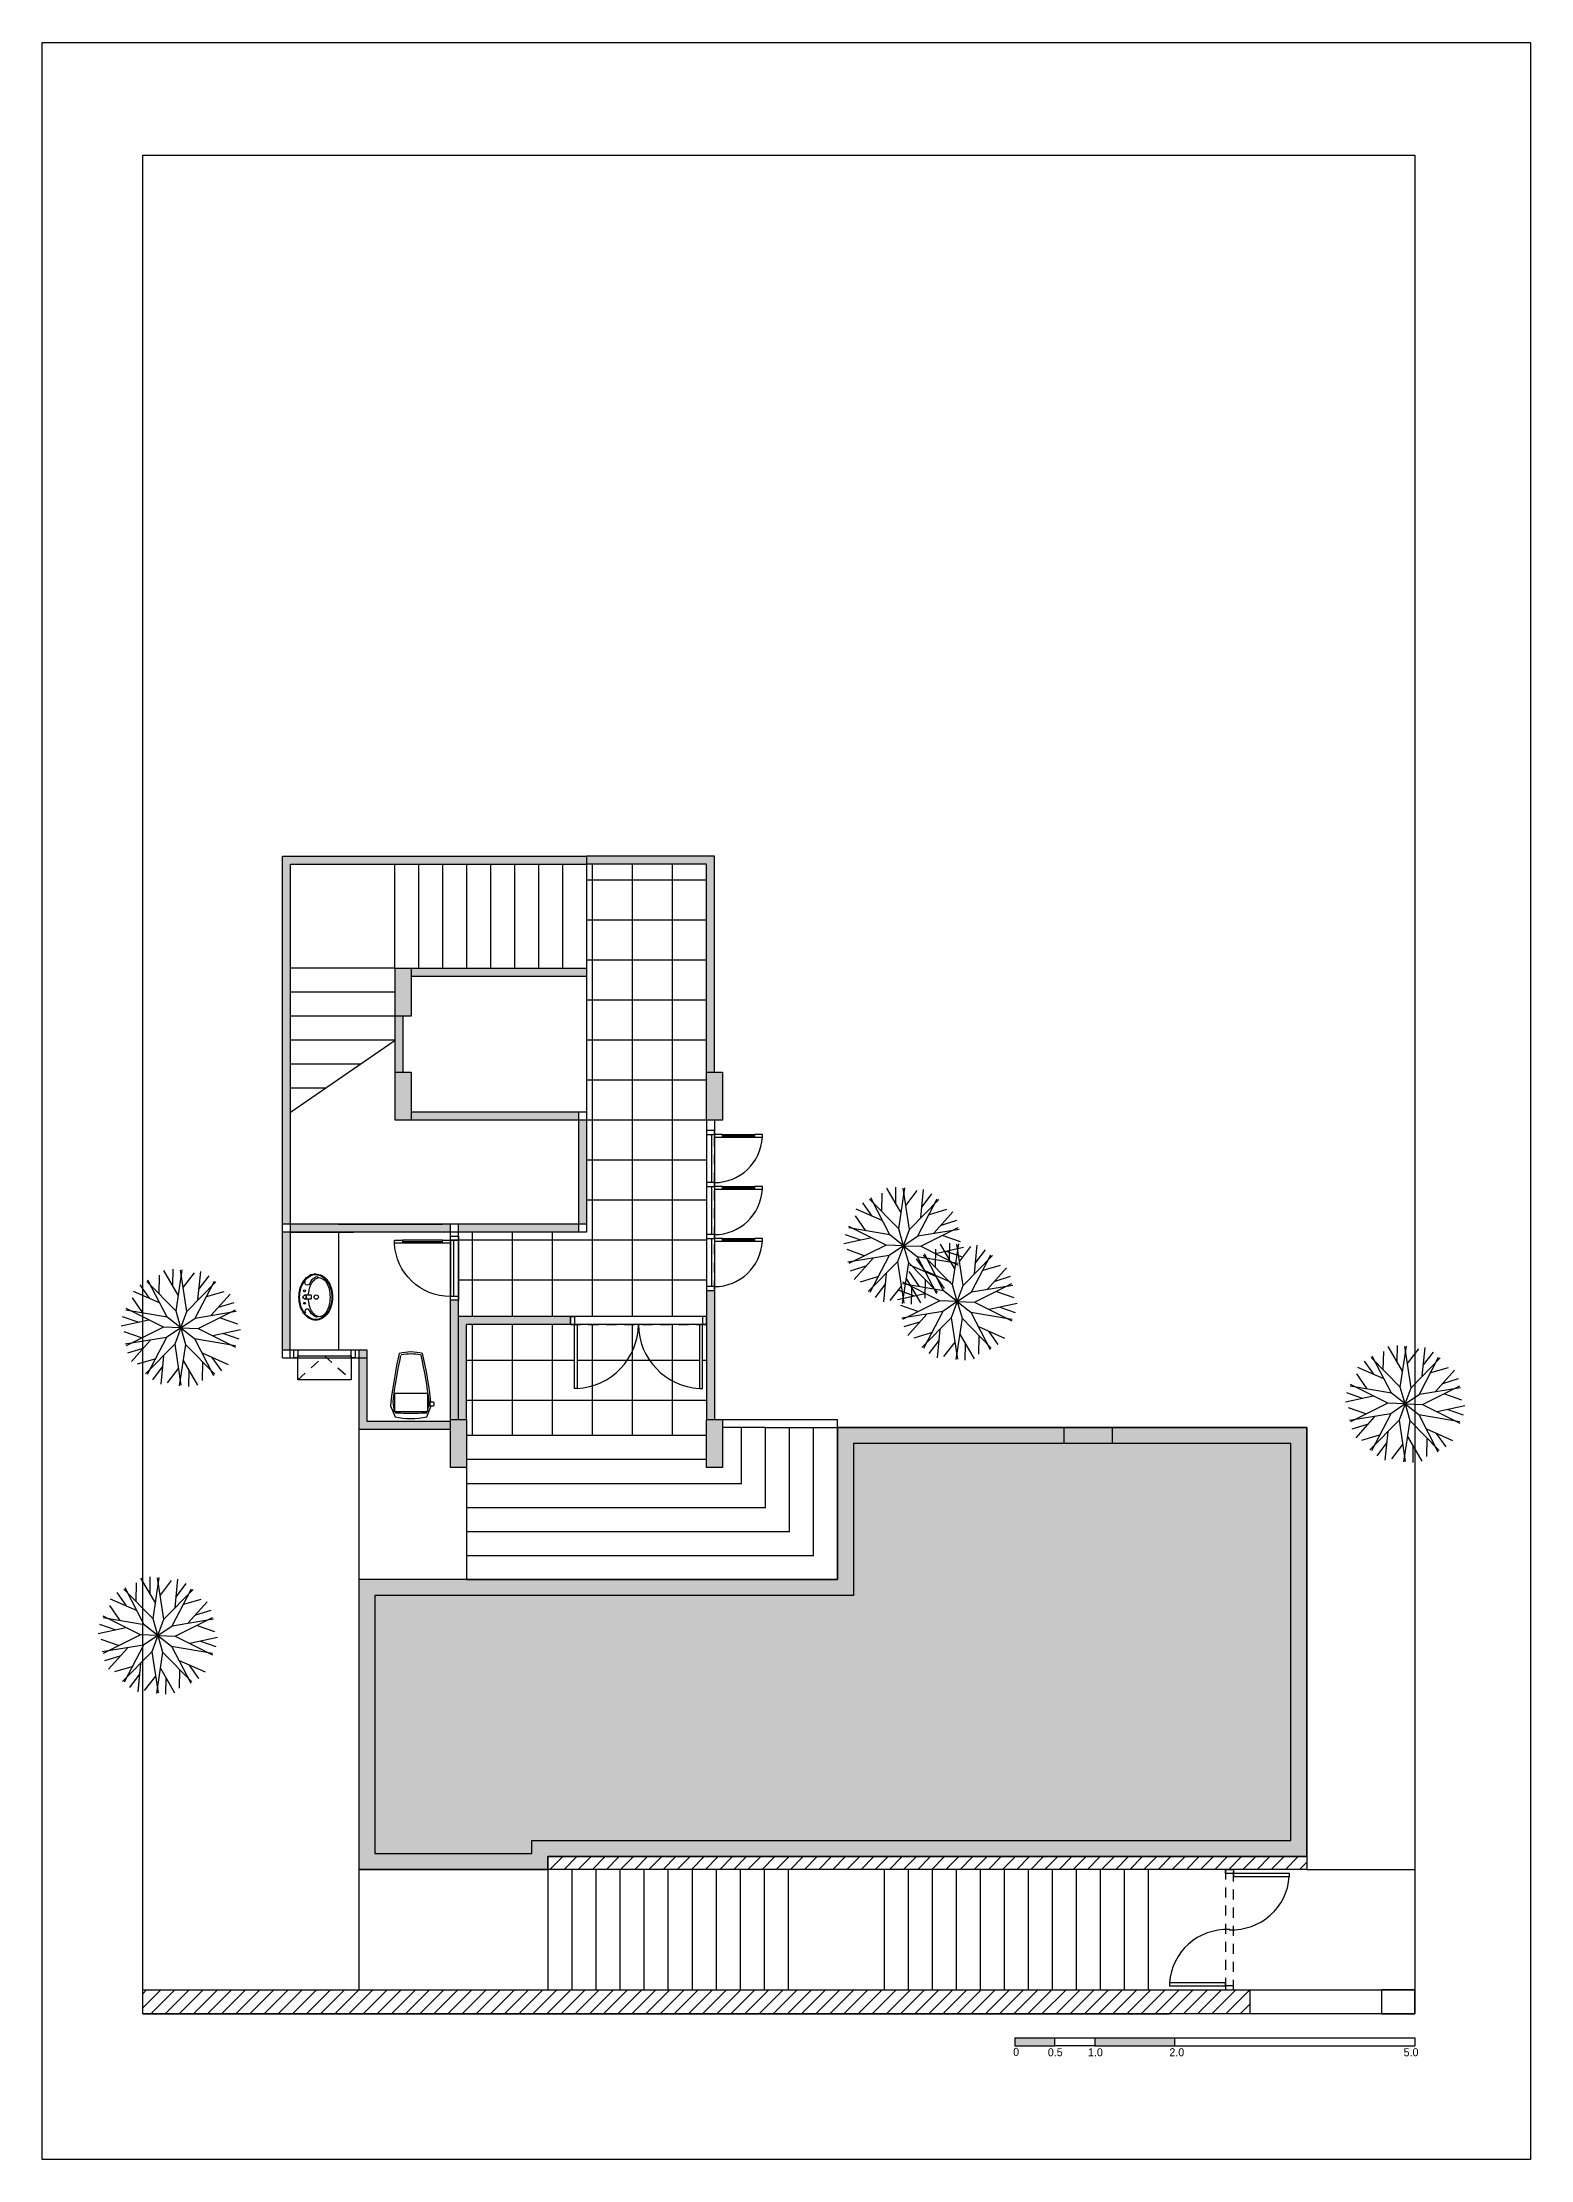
# Model space of a CAD drawing. Header units: inches. Extents: x 232 to 336, y -86 to 33.
# Drawn here: x 317.62 to 336.22, y -58.49 to -32.03 of the extents above; entities that cross this region are included whole.
import ezdxf

# ---------------------------------------------------------------- set-up
doc = ezdxf.new("R2010")
doc.units = ezdxf.units.IN
doc.header["$MEASUREMENT"] = 0
doc.linetypes.add('HIDDEN2', pattern=[0.1875, 0.125, -0.0625])
for name, color, linetype in [('CEILING', 6, 'HIDDEN2'), ('FUR', 9, 'Continuous'), ('HATCH', 251, 'Continuous'), ('line', 1, 'Continuous'), ('line2', 1, 'Continuous'), ('OPEN', 2, 'Continuous'), ('OPEN-3', 1, 'Continuous'), ('OPEN-4', 56, 'Continuous'), ('OPEN-5', 152, 'Continuous'), ('OPEN-DOT', 9, 'HIDDEN2'), ('OPEN-GLASS', 71, 'Continuous'), ('OPEN-GLASS2', 23, 'Continuous'), ('OPEN-GLASS3', 129, 'Continuous'), ('WARE-IN', 1, 'Continuous'), ('WARE-OUT', 15, 'Continuous'), ('WC-DET', 8, 'Continuous')]:
    doc.layers.add(name, color=color, linetype=linetype)
doc.styles.add('THAI-E', font='thcadku.shx', dxfattribs={"height": 0.2, "bigfont": 'bigfont.shx'})

# ---------------------------------------------------------------- blocks, each defined once
blk = doc.blocks.new('W-WC1')
at = {"layer": 'WARE-IN'}
for points in [[(0.198, 0.312), (-0.198, 0.312, 0.414214), (-0.206, 0.304), (-0.206, 0.096, 0.414214), (-0.198, 0.088), (0.198, 0.088)], [(0.198, 0.312, -0.414214), (0.206, 0.304), (0.206, 0.096, -0.414214), (0.198, 0.088)], [(0.22, 0.158), (0.254, 0.159, 0.405938)]]:
    blk.add_lwpolyline(points, format="xyb", dxfattribs=at)
for points in [[(0.25, 0.204), (0.227, 0.204)], [(0.239, 0.158), (0.239, 0.204)]]:
    blk.add_lwpolyline(points, dxfattribs=at)
for centre, radius, start, end in [((0.156, -1.511), 2.324, 93.8089, 96.8628), ((-0.156, -1.511), 2.324, 83.1372, 86.1911), ((0.121, 0.788), 0.008, 12.8413, 83.1372), ((5.003, -0.38), 5.263, 167.1587, 173.5818), ((-5.003, -0.38), 5.263, 6.4182, 12.8413), ((1.597, 0.426), 1.837, 186.7999, 190.8072), ((1.481, 41.869), 41.83, 267.6999, 267.9739), ((-1.481, 41.869), 41.83, 272.0261, 272.3001), ((-1.597, 0.426), 1.837, 349.1928, 353.2001)]:
    blk.add_arc(centre, radius, start, end, dxfattribs=at)
at = {"layer": 'WARE-OUT'}
blk.add_lwpolyline([(0.283, 0.159), (0.291, 0.167), (0.291, 0.196), (0.283, 0.204), (0.25, 0.204, 0.029221), (0.146, 0.812, 0.049393), (0, 0.832, 0.049393), (-0.146, 0.812, 0.029221), (-0.25, 0.204), (-0.254, 0.159), (-0.199, 0.02, 0.100832), (0.199, 0.02), (0.254, 0.159)], format="xyb", close=True, dxfattribs=at)
blk = doc.blocks.new('A$C8e920245')
at = {"layer": 'CEILING'}
blk.add_lwpolyline([(0, 0), (0.8, 0), (0.8, 0.1), (0, 0.1)], close=True, dxfattribs=at)
at = {"layer": 'OPEN'}
for points in [[(0, 0), (0.05, 0), (0.05, 0.1), (0, 0.1)], [(0.75, 0), (0.8, 0), (0.8, 0.1), (0.75, 0.1)]]:
    blk.add_lwpolyline(points, close=True, dxfattribs=at)
at = {"layer": 'OPEN-3'}
blk.add_arc((0.057, 0.107), 0.694, 359.4264, 87.7237, dxfattribs=at)
at = {"layer": 'OPEN-5'}
for p, q in [((0.05, 0.1), (0.75, 0.1)), ((0.05, 0.065), (0.75, 0.065)), ((0.05, 0), (0.75, 0))]:
    blk.add_line(p, q, dxfattribs=at)
at = {"layer": 'OPEN-GLASS'}
for points in [[(0.05, 0.7), (0.085, 0.7), (0.085, 0.8), (0.05, 0.8)], [(0.05, 0.1), (0.085, 0.1), (0.085, 0.2), (0.05, 0.2)]]:
    blk.add_lwpolyline(points, close=True, dxfattribs=at)
at = {"layer": 'OPEN-GLASS2'}
blk.add_line((0.068, 0.2), (0.068, 0.7), dxfattribs=at)
at = {"layer": 'OPEN-GLASS3'}
for p, q in [((0.05, 0.2), (0.05, 0.7)), ((0.085, 0.2), (0.085, 0.7))]:
    blk.add_line(p, q, dxfattribs=at)
blk = doc.blocks.new('W-BAS1')
at = {"layer": 'WARE-IN'}
blk.add_lwpolyline([(0, 0.01, -0.073221), (-0.112, 0.026, -0.084204), (-0.199, 0.07, -0.106479), (-0.266, 0.144, -0.152752), (-0.28, 0.211, -0.130923), (-0.261, 0.283, -0.106479), (-0.199, 0.352, -0.084204), (-0.112, 0.396, -0.073221), (0, 0.412, -0.073221), (0.112, 0.396, -0.084204), (0.199, 0.352, -0.106479), (0.261, 0.283, -0.130253), (0.28, 0.211, -0.130253), (0.261, 0.139, -0.106479), (0.199, 0.07, -0.084204), (0.112, 0.026, -0.073221)], format="xyb", close=True, dxfattribs=at)
for points in [[(-0.022, 0.121, -0.04309), (-0.098, 0.131, -0.069921), (-0.172, 0.16, -0.106037), (-0.229, 0.208), (-0.244, 0.255), (-0.229, 0.302, -0.106037), (-0.172, 0.35, -0.069921), (-0.098, 0.379, -0.056158), (0.001, 0.39, -0.056158)], [(0.001, 0.39, -0.056158), (0.099, 0.379, -0.069921), (0.174, 0.35, -0.106037), (0.234, 0.299), (0.246, 0.255), (0.23, 0.208, -0.106037), (0.174, 0.16, -0.069921), (0.099, 0.131, -0.044222), (0.022, 0.121, -0.056158)], [(-0.241, 0.245, 0.461537), (-0.241, 0.2, 0.183567), (-0.167, 0.134, -1.108785), (-0.197, 0.082, -0.453461)], [(0.022, 0.072), (0.022, 0.153, 0.414214), (0.015, 0.16), (-0.015, 0.16, 0.414214), (-0.022, 0.153), (-0.022, 0.072)], [(0.242, 0.243, -0.440274), (0.241, 0.2, -0.183567), (0.167, 0.134, 1.108785), (0.197, 0.082, 0.453461)]]:
    blk.add_lwpolyline(points, format="xyb", dxfattribs=at)
for centre, radius in [((-0.078, 0.072), 0.012), ((0, 0.217), 0.027), ((0, 0.072), 0.0221), ((0.078, 0.072), 0.012)]:
    blk.add_circle(centre, radius, dxfattribs=at)
at = {"layer": 'WARE-OUT'}
blk.add_lwpolyline([(0, 0.001, -0.073221), (-0.114, 0.018, -0.084204), (-0.204, 0.063, -0.106479), (-0.273, 0.139, -0.1519), (-0.289, 0.211, -0.130253), (-0.269, 0.288, -0.106479), (-0.204, 0.36, -0.084204), (-0.114, 0.404, -0.073221), (0, 0.421, -0.073221), (0.114, 0.404, -0.084204), (0.204, 0.36, -0.106479), (0.269, 0.288, -0.130253), (0.289, 0.211, -0.130253), (0.269, 0.134, -0.106479), (0.204, 0.063, -0.084204), (0.114, 0.018, -0.073221)], format="xyb", close=True, dxfattribs=at)
blk = doc.blocks.new('A$Caef44ac7')
at = {"layer": 'OPEN'}
for points in [[(0, 0), (0.05, 0), (0.05, 0.1), (0, 0.1)], [(0.72, 0), (0.77, 0), (0.77, 0.1), (0.72, 0.1)]]:
    blk.add_lwpolyline(points, close=True, dxfattribs=at)
at = {"layer": 'OPEN-3'}
blk.add_lwpolyline([(0.05, 0.075), (0.72, 0.075), (0.72, 0.375), (0.05, 0.375)], close=True, dxfattribs=at)
at = {"layer": 'OPEN-5'}
blk.add_line((0.05, 0), (0.72, 0), dxfattribs=at)
at = {"layer": 'OPEN-DOT'}
blk.add_line((0.05, 0.1), (0.72, 0.1), dxfattribs=at)
blk.add_lwpolyline([(0.05, 0.375), (0.385, 0.075), (0.72, 0.375)], dxfattribs=at)
blk = doc.blocks.new('A$Cca9231e2')
at = {"layer": 'CEILING'}
blk.add_lwpolyline([(0, 0), (2, 0), (2, 0.1), (0, 0.1)], close=True, dxfattribs=at)
at = {"layer": 'OPEN'}
for points in [[(0, 0), (0.05, 0), (0.05, 0.1), (0, 0.1)], [(0.65, 0), (0.7, 0), (0.7, 0.1), (0.65, 0.1)], [(1.3, 0), (1.35, 0), (1.35, 0.1), (1.3, 0.1)], [(1.95, 0), (2, 0), (2, 0.1), (1.95, 0.1)]]:
    blk.add_lwpolyline(points, close=True, dxfattribs=at)
at = {"layer": 'OPEN-3'}
for centre in [(0.05, 0.1), (0.7, 0.1), (1.35, 0.1)]:
    blk.add_arc(centre, 0.601, 0, 86.66153, dxfattribs=at)
at = {"layer": 'OPEN-5'}
for p, q in [((0.05, 0.1), (0.65, 0.1)), ((0.05, 0.065), (0.65, 0.065)), ((0.05, 0), (0.65, 0)), ((0.7, 0.1), (1.3, 0.1)), ((0.7, 0.065), (1.3, 0.065)), ((0.7, 0), (1.3, 0)), ((1.35, 0.1), (1.95, 0.1)), ((1.35, 0.065), (1.95, 0.065)), ((1.35, 0), (1.95, 0))]:
    blk.add_line(p, q, dxfattribs=at)
at = {"layer": 'OPEN-GLASS'}
for points in [[(0.05, 0.6), (0.085, 0.6), (0.085, 0.7), (0.05, 0.7)], [(0.7, 0.6), (0.735, 0.6), (0.735, 0.7), (0.7, 0.7)], [(1.35, 0.6), (1.385, 0.6), (1.385, 0.7), (1.35, 0.7)], [(0.05, 0.1), (0.085, 0.1), (0.085, 0.2), (0.05, 0.2)], [(0.7, 0.1), (0.735, 0.1), (0.735, 0.2), (0.7, 0.2)], [(1.35, 0.1), (1.385, 0.1), (1.385, 0.2), (1.35, 0.2)]]:
    blk.add_lwpolyline(points, close=True, dxfattribs=at)
at = {"layer": 'OPEN-GLASS2'}
for p, q in [((0.0675, 0.2), (0.0675, 0.6)), ((0.7175, 0.2), (0.7175, 0.6)), ((1.3675, 0.2), (1.3675, 0.6))]:
    blk.add_line(p, q, dxfattribs=at)
at = {"layer": 'OPEN-GLASS3'}
for p, q in [((0.05, 0.2), (0.05, 0.6)), ((0.085, 0.2), (0.085, 0.6)), ((0.7, 0.2), (0.7, 0.6)), ((0.735, 0.2), (0.735, 0.6)), ((1.35, 0.2), (1.35, 0.6)), ((1.385, 0.2), (1.385, 0.6))]:
    blk.add_line(p, q, dxfattribs=at)
blk = doc.blocks.new('A$Ccae7011b')
at = {"layer": 'CEILING'}
blk.add_lwpolyline([(0, 0), (1.7, 0), (1.7, 0.1), (0, 0.1)], close=True, dxfattribs=at)
at = {"layer": 'OPEN'}
for points in [[(0.05, 0.1), (0.085, 0.1), (0.085, 0.9), (0.05, 0.9)], [(1.65, 0.1), (1.615, 0.1), (1.615, 0.9), (1.65, 0.9)], [(0, 0), (0.05, 0), (0.05, 0.1), (0, 0.1)], [(1.7, 0), (1.65, 0), (1.65, 0.1), (1.7, 0.1)]]:
    blk.add_lwpolyline(points, close=True, dxfattribs=at)
at = {"layer": 'OPEN-4'}
for centre, start, end in [((0.042, 0.092), 0.5406, 86.9409), ((1.658, 0.092), 93.0591, 179.4594)]:
    blk.add_arc(centre, 0.808, start, end, dxfattribs=at)
blk = doc.blocks.new('A$Ca3b28c17')
at = {"layer": 'CEILING'}
blk.add_lwpolyline([(0, 0.7), (1.5, 0.7), (1.5, 0.8), (0, 0.8)], close=True, dxfattribs=at)
at = {"layer": 'OPEN'}
for points in [[(0.05, 0.8), (0.085, 0.8), (0.085, 1.5), (0.05, 1.5)], [(0, 0.7), (0.05, 0.7), (0.05, 0.8), (0, 0.8)], [(1.5, 0.7), (1.45, 0.7), (1.45, 0.8), (1.5, 0.8)], [(1.45, 0.7), (1.415, 0.7), (1.415, 0), (1.45, 0)]]:
    blk.add_lwpolyline(points, close=True, dxfattribs=at)
at = {"layer": 'OPEN-4'}
for centre, start, end in [((0.034, 0.784), 357.2486, 85.9225), ((1.466, 0.716), 177.2486, 265.9225)]:
    blk.add_arc(centre, 0.717, start, end, dxfattribs=at)
blk = doc.blocks.new('A$Cb22fbed4')
at = {"layer": 'HATCH', "color": 106, "elevation": 16.481}
for points in [[(0.254, 0.65), (0.247, 0.781)], [(0.393, 0.65), (0.276, 0.818)], [(0.349, 0.716), (0.342, 0.832)], [(0.429, 0.416), (0.386, 0.533), (0.407, 0.832)], [(0.463, 0.536), (0.395, 0.829)], [(0.425, 0.708), (0.496, 0.819)], [(0.429, 0.416), (0.463, 0.536), (0.656, 0.766)], [(0.527, 0.494), (0.644, 0.77)], [(0.537, 0.627), (0.541, 0.831)], [(0.54, 0.706), (0.603, 0.804)], [(0.262, 0.584), (0.069, 0.651)], [(0.188, 0.611), (0.114, 0.701)], [(0.386, 0.533), (0.159, 0.73)], [(0.429, 0.416), (0.325, 0.485), (0.167, 0.74)], [(0.597, 0.655), (0.72, 0.702)], [(0.64, 0.523), (0.764, 0.686)], [(0.689, 0.585), (0.798, 0.628)], [(0.12, 0.432), (0.006, 0.462)], [(0.325, 0.485), (0.026, 0.512)], [(0.429, 0.416), (0.305, 0.411), (0.027, 0.524)], [(0.15, 0.502), (0.067, 0.604)], [(0.429, 0.416), (0.527, 0.494), (0.818, 0.566)], [(0.554, 0.422), (0.811, 0.576)], [(0.706, 0.511), (0.833, 0.477)], [(0.196, 0.454), (0, 0.395)], [(0.153, 0.322), (0.026, 0.356)], [(0.429, 0.416), (0.332, 0.338), (0.04, 0.267)], [(0.305, 0.411), (0.047, 0.257)], [(0.218, 0.309), (0.095, 0.146)], [(0.429, 0.416), (0.396, 0.296), (0.202, 0.067)], [(0.332, 0.338), (0.214, 0.062)], [(0.429, 0.416), (0.554, 0.422), (0.832, 0.308)], [(0.429, 0.416), (0.533, 0.347), (0.692, 0.092)], [(0.429, 0.416), (0.473, 0.299), (0.451, 0)], [(0.533, 0.347), (0.832, 0.321)], [(0.663, 0.379), (0.859, 0.438)], [(0.739, 0.4), (0.852, 0.371)], [(0.169, 0.247), (0.061, 0.204)], [(0.261, 0.177), (0.138, 0.13)], [(0.321, 0.206), (0.317, 0.001)], [(0.396, 0.296), (0.463, 0.004)], [(0.466, 0.183), (0.582, 0.015)], [(0.473, 0.299), (0.699, 0.102)], [(0.596, 0.249), (0.789, 0.181)], [(0.604, 0.183), (0.612, 0.051)], [(0.67, 0.221), (0.745, 0.131)], [(0.318, 0.127), (0.255, 0.028)], [(0.434, 0.124), (0.362, 0.014)], [(0.51, 0.117), (0.517, 0)]]:
    blk.add_lwpolyline(points, dxfattribs=at)

msp = doc.modelspace()

# ---------------------------------------------------------------- hatches: boundary and pattern name
at = {"layer": 'WC-DET'}
h = msp.add_hatch(color=251, dxfattribs=at)
h.dxf.hatch_style = 1
h.paths.add_polyline_path([(324.422, -42.203), (320.622, -42.203), (320.622, -46.803), (320.722, -46.803), (320.722, -42.303), (324.422, -42.303)])
h.paths.add_polyline_path([(326.022, -42.203), (324.422, -42.203), (324.422, -42.303), (325.922, -42.303), (325.922, -44.903), (326.022, -44.903)])
h.paths.add_polyline_path([(326.122, -44.903), (325.922, -44.903), (325.922, -45.503), (326.122, -45.503)])
h.paths.add_polyline_path([(324.422, -43.603), (322.23, -43.603), (322.23, -43.703), (324.422, -43.703)], flags=17)
h.paths.add_polyline_path([(322.23, -43.603), (322.03, -43.603), (322.03, -44.203), (322.23, -44.203)], flags=17)
h.paths.add_polyline_path([(322.13, -44.203), (322.03, -44.203), (322.03, -44.903), (322.13, -44.903)], flags=17)
h.paths.add_polyline_path([(322.23, -44.903), (322.03, -44.903), (322.03, -45.503), (322.23, -45.503)], flags=17)
h.paths.add_polyline_path([(324.322, -45.403), (322.23, -45.403), (322.23, -45.503), (324.322, -45.503)], flags=17)
h.paths.add_polyline_path([(324.422, -45.503), (324.322, -45.503), (324.322, -46.803), (324.422, -46.803)])
h.paths.add_polyline_path([(324.322, -46.803), (322.824, -46.803), (322.824, -46.903), (324.322, -46.903)])
h.paths.add_polyline_path([(322.724, -46.803), (320.722, -46.803), (320.722, -46.903), (321.513, -46.903), (322.622, -46.903), (322.724, -46.903)])
h = msp.add_hatch(dxfattribs=at)
h.set_pattern_fill('NET', color=251, scale=4)
h.paths.add_polyline_path([(325.922, -44.903), (325.922, -42.303), (324.422, -42.303), (324.422, -43.603), (324.422, -45.503), (324.422, -46.803), (324.422, -46.903), (322.824, -46.903), (322.824, -47.957), (325.922, -47.957), (325.922, -45.503)])
h = msp.add_hatch(color=251, dxfattribs=at)
h.dxf.hatch_style = 1
h.paths.add_polyline_path([(320.722, -46.903), (320.622, -46.903), (320.622, -48.371), (320.721, -48.371)])
h.paths.add_polyline_path([(321.676, -48.471), (321.576, -48.471), (321.576, -49.363), (322.724, -49.363), (322.724, -49.263), (321.676, -49.263)])
h.paths.add_polyline_path([(321.676, -48.371), (321.576, -48.371), (321.576, -48.471), (321.676, -48.471)])
h.paths.add_polyline_path([(322.824, -47.753), (322.724, -47.753), (322.724, -49.244), (322.824, -49.244)])
h.paths.add_polyline_path([(322.924, -48.057), (324.222, -48.057), (324.222, -47.957), (322.824, -47.957), (322.824, -49.244), (322.924, -49.244)])
h.paths.add_polyline_path([(322.924, -49.244), (322.724, -49.244), (322.724, -49.844), (322.924, -49.844)])
h.paths.add_polyline_path([(326.022, -47.631), (325.922, -47.631), (325.922, -49.244), (326.022, -49.244)])
h.paths.add_polyline_path([(326.122, -49.244), (325.922, -49.244), (325.922, -49.844), (326.122, -49.844)])
h = msp.add_hatch(dxfattribs=at)
h.set_pattern_fill('NET', color=251, scale=4)
h.paths.add_polyline_path([(325.922, -48.057), (325.872, -48.057), (325.872, -48.857), (325.837, -48.857), (325.837, -48.856, -0.39593), (325.072, -48.057, -0.39593), (324.307, -48.856), (324.307, -48.857), (324.272, -48.857), (324.272, -48.057), (322.924, -48.057), (322.924, -49.244), (322.924, -49.444), (324.222, -49.444), (325.922, -49.444), (325.922, -49.244)])
h = msp.add_hatch(dxfattribs=at)
h.set_pattern_fill('NET', color=251, scale=4)
h.paths.add_polyline_path([(325.072, -48.057), (324.307, -48.057), (324.307, -48.856, 0.39593)])
h.paths.add_polyline_path([(325.837, -48.057), (325.072, -48.057, 0.39593), (325.837, -48.856)])
h = msp.add_hatch(dxfattribs=at)
h.set_pattern_fill('AR-SAND', color=251, scale=0.05, angle=45)
h.set_pattern_definition([(82.5, (0, 0), (-0.07035066, 0.065896356), [0, -0.076, 0, -0.085, 0, -0.08125]), (52.5, (0, 0), (-0.037206876, 0.162348986), [0, -0.041, 0, -0.0685, 0, -0.02625]), (12.5, (-0.04349, -0.04349), (0.109901464, 0.11030162), [0, -0.025, 0, -0.09, 0, -0.1175]), (2.5, (-0.04349, -0.04349), (0.07525211, 0.13731314), [0, -0.0125, 0, -0.059, 0, -0.0675])])
h.paths.add_polyline_path([(330.395, -49.344), (327.562, -49.344), (327.562, -51.244), (321.576, -51.244), (321.576, -54.866), (323.942, -54.866), (323.942, -54.706), (333.426, -54.706), (333.426, -49.344), (330.995, -49.344), (330.995, -49.544), (333.226, -49.544), (333.226, -54.506), (323.742, -54.506), (323.742, -54.666), (321.776, -54.666), (321.776, -51.444), (327.762, -51.444), (327.762, -49.544), (330.395, -49.544)])
h = msp.add_hatch(color=251, dxfattribs=at)
h.dxf.hatch_style = 1
h.paths.add_polyline_path([(330.995, -49.344), (330.395, -49.344), (330.395, -49.544), (330.995, -49.544)])
h = msp.add_hatch(dxfattribs=at)
h.set_pattern_fill('HONEY', color=251, scale=0.8, angle=45)
h.paths.add_polyline_path([(333.226, -49.544), (327.762, -49.544), (327.762, -51.444), (321.776, -51.444), (321.776, -54.666), (323.742, -54.666), (323.742, -54.506), (333.226, -54.506)])
h = msp.add_hatch(dxfattribs=at)
h.set_pattern_fill('ANSI31', color=251)
h.paths.add_polyline_path([(333.426, -54.706), (323.942, -54.706), (323.942, -54.866), (333.426, -54.866)])
h.paths.add_polyline_path([(332.713, -56.371), (331.71, -56.371), (318.877, -56.371), (318.877, -56.671), (332.713, -56.671)])
h = msp.add_hatch(color=251, dxfattribs=at)
h.dxf.hatch_style = 1
h.paths.add_polyline_path([(330.278, -57.069), (330.278, -56.969), (329.778, -56.969), (329.778, -57.069)])
h.paths.add_polyline_path([(330.778, -56.969), (330.778, -57.069), (331.778, -57.069), (331.778, -56.969)])

# ---------------------------------------------------------------- linework, layer by layer
at = {"color": 3}
for p, q in [((322.622, -46.803), (320.622, -46.803)), ((321.322, -46.803), (322.622, -46.803)), ((322.622, -46.903), (321.322, -46.903))]:
    msp.add_line(p, q, dxfattribs=at)
msp.add_lwpolyline([(322.622, -46.903), (320.722, -46.903)], dxfattribs=at)
at = {"layer": 'line', "color": 3}
for points in [[(324.422, -46.903), (320.622, -46.903), (320.622, -42.203), (324.422, -42.203)], [(322.724, -49.363), (322.724, -46.803)], [(322.824, -49.244), (322.824, -46.803)], [(320.722, -46.903), (321.513, -46.903)], [(321.322, -46.903), (321.322, -48.371)], [(322.724, -47.003), (322.824, -47.003)], [(320.622, -48.371), (321.676, -48.371)], [(320.622, -48.471), (321.676, -48.471)]]:
    msp.add_lwpolyline(points, dxfattribs=at)
msp.add_lwpolyline([(320.722, -42.303), (324.422, -42.303), (324.422, -46.803), (320.722, -46.803)], close=True, dxfattribs=at)
at = {"layer": 'line2', "color": 3}
for points in [[(318.877, -33.441), (334.777, -33.441), (334.777, -56.671), (318.877, -56.671)], [(322.03, -43.603), (324.422, -43.603), (324.422, -45.503), (322.03, -45.503)], [(322.23, -44.203), (322.03, -44.203), (322.03, -43.603), (322.23, -43.603)], [(322.23, -45.503), (322.03, -45.503), (322.03, -44.903), (322.23, -44.903)], [(325.922, -44.903), (326.122, -44.903), (326.122, -45.503), (325.922, -45.503)], [(322.724, -49.244), (322.924, -49.244), (322.924, -49.844), (322.724, -49.844)], [(325.922, -49.244), (326.122, -49.244), (326.122, -49.844), (325.922, -49.844)], [(330.395, -49.344), (330.995, -49.344), (330.995, -49.544), (330.395, -49.544)], [(318.877, -56.371), (332.713, -56.371), (332.713, -56.671), (318.877, -56.671)], [(334.358, -56.671), (334.777, -56.671), (334.777, -56.371), (334.358, -56.371)]]:
    msp.add_lwpolyline(points, close=True, dxfattribs=at)
for points in [[(322.022, -42.303), (322.022, -43.603)], [(322.322, -42.303), (322.322, -43.603)], [(322.622, -42.303), (322.622, -43.603)], [(322.922, -42.303), (322.922, -43.603)], [(323.222, -42.303), (323.222, -43.603)], [(323.522, -42.303), (323.522, -43.603)], [(323.822, -42.303), (323.822, -43.603)], [(324.122, -42.303), (324.122, -43.603)], [(324.422, -42.203), (324.422, -42.303)], [(326.022, -44.903), (326.022, -42.203), (324.422, -42.203)], [(324.422, -42.303), (324.422, -43.603)], [(325.922, -44.903), (325.922, -42.303), (324.422, -42.303)], [(322.03, -43.603), (320.722, -43.603)], [(322.03, -43.903), (320.722, -43.903)], [(322.23, -43.703), (324.422, -43.703)], [(322.03, -44.203), (320.722, -44.203)], [(322.13, -44.903), (322.13, -44.203)], [(322.03, -44.503), (320.722, -44.503)], [(320.722, -45.403), (322.03, -44.503)], [(321.594, -44.803), (320.722, -44.803)], [(321.158, -45.103), (320.722, -45.103)], [(324.422, -45.403), (322.23, -45.403)], [(324.322, -45.403), (324.322, -46.903)], [(324.422, -45.503), (324.422, -46.803)], [(325.922, -45.503), (325.922, -49.244)], [(326.022, -45.503), (326.022, -49.244)], [(320.622, -48.471), (320.622, -46.803)], [(320.721, -48.471), (320.722, -46.803)], [(324.422, -46.803), (324.422, -46.903)], [(325.922, -47.957), (322.824, -47.957)], [(322.924, -49.244), (322.924, -48.057)], [(325.922, -48.057), (322.924, -48.057)], [(321.576, -48.371), (321.576, -49.363), (322.724, -49.363)], [(321.676, -48.371), (321.676, -49.263), (322.724, -49.263)], [(321.576, -49.363), (321.576, -56.371)], [(322.924, -50.044), (325.922, -50.044), (326.362, -50.044), (326.362, -49.344)], [(322.924, -50.344), (325.922, -50.344), (326.662, -50.344), (326.662, -49.344), (326.122, -49.344)], [(322.924, -50.644), (325.922, -50.644), (326.962, -50.644), (326.962, -49.344)], [(322.924, -50.944), (325.922, -50.944), (327.262, -50.944), (327.262, -49.344)], [(322.924, -51.244), (325.922, -51.244), (327.562, -51.244), (327.562, -49.344)], [(324.222, -49.444), (322.924, -49.444)], [(325.922, -49.444), (324.222, -49.444)], [(326.122, -49.244), (327.562, -49.244)], [(326.662, -49.344), (327.562, -49.344)], [(327.562, -49.344), (327.562, -49.244)], [(327.562, -49.344), (333.426, -49.344), (333.426, -54.866)], [(325.922, -49.744), (322.924, -49.744)], [(322.924, -49.844), (322.924, -51.244)], [(322.924, -51.244), (321.576, -51.244)], [(333.426, -54.706), (323.942, -54.706)], [(323.942, -54.706), (323.942, -56.371)], [(333.426, -54.866), (321.576, -54.866)], [(324.242, -54.866), (324.242, -56.371)], [(324.542, -54.866), (324.542, -56.371)], [(324.842, -54.866), (324.842, -56.371)], [(325.142, -54.866), (325.142, -56.371)], [(325.442, -54.866), (325.442, -56.371)], [(325.742, -54.866), (325.742, -56.371)], [(326.042, -54.866), (326.042, -56.371)], [(326.342, -54.866), (326.342, -56.371)], [(326.642, -54.866), (326.642, -56.371)], [(326.942, -54.866), (326.942, -56.371)], [(328.142, -54.866), (328.142, -56.371)], [(328.442, -54.866), (328.442, -56.371)], [(328.742, -54.866), (328.742, -56.371)], [(329.042, -54.866), (329.042, -56.371)], [(329.342, -54.866), (329.342, -56.371)], [(329.642, -54.866), (329.642, -56.371)], [(329.942, -54.866), (329.942, -56.371)], [(330.242, -54.866), (330.242, -56.371)], [(330.542, -54.866), (330.542, -56.371)], [(330.842, -54.866), (330.842, -56.371)], [(331.142, -54.866), (331.142, -56.371)], [(331.442, -54.866), (331.442, -56.371)], [(333.426, -54.866), (334.777, -54.866)], [(334.777, -54.866), (334.777, -56.371)], [(318.877, -56.371), (331.71, -56.371)], [(331.71, -56.371), (334.777, -56.371)], [(318.877, -56.671), (331.71, -56.671)]]:
    msp.add_lwpolyline(points, dxfattribs=at)
at = {"layer": 'WC-DET', "color": 3}
for points in [[(317.622, -32.032), (336.224, -32.032), (336.224, -58.493), (317.622, -58.493)], [(323.942, -54.706), (333.426, -54.706), (333.426, -49.344), (327.562, -49.344), (327.562, -51.244), (321.576, -51.244), (321.576, -54.866), (323.942, -54.866)], [(323.742, -54.506), (333.226, -54.506), (333.226, -49.544), (327.762, -49.544), (327.762, -51.444), (321.776, -51.444), (321.776, -54.666), (323.742, -54.666)]]:
    msp.add_lwpolyline(points, close=True, dxfattribs=at)
for points in [[(329.778, -56.969), (329.778, -57.069), (330.278, -57.069), (330.278, -56.969), (330.778, -56.969), (330.778, -57.069), (331.778, -57.069), (331.778, -56.969), (334.778, -56.969), (334.778, -57.069)], [(329.778, -56.969), (331.778, -56.969)], [(330.778, -57.069), (330.278, -57.069)], [(331.778, -57.069), (334.778, -57.069)]]:
    msp.add_lwpolyline(points, dxfattribs=at)

# ---------------------------------------------------------------- block references
at = {"layer": 'FUR', "rotation": 269.9999999999999}
msp.add_blockref('W-BAS1', (320.828, -47.713), dxfattribs=at)
at = {"layer": 'FUR'}
msp.add_blockref('W-WC1', (322.229, -49.231), dxfattribs=at)
at = {"layer": 'line', "color": 3, "xscale": 1.737345794992221, "yscale": 1.737345794992221, "zscale": 1.737345794992221, "rotation": 355.5125417259276}
for p in [(327.586, -47.733, -28.633), (328.257, -48.432, -28.633), (318.552, -48.76, -28.633), (333.854, -49.711, -28.633), (318.266, -52.605, -28.633)]:
    msp.add_blockref('A$Cb22fbed4', p, dxfattribs=at)
at = {"layer": 'line', "color": 3, "xscale": -1, "rotation": 90}
msp.add_blockref('A$C8e920245', (322.824, -46.953), dxfattribs=at)
at = {"layer": 'line2', "color": 3}
for name, p, rotation in [('A$Cca9231e2', (325.922, -45.631), 270), ('A$Ccae7011b', (325.922, -47.957), 180), ('A$Ca3b28c17', (333.208, -56.369), 90)]:
    msp.add_blockref(name, p, dxfattribs=dict(at, rotation=rotation))
at = {"layer": 'line2', "color": 3, "xscale": -1, "rotation": 180}
msp.add_blockref('A$Caef44ac7', (320.764, -48.371), dxfattribs=at)

# ---------------------------------------------------------------- texts
at = {"layer": 'WC-DET', "color": 3, "char_height": 0.1, "attachment_point": 1, "style": 'THAI-E'}
for s, width, gutter_width, heights, insert in [('0', 0.19087, 0.5, [0.1], (329.756, -57.096)), ('0.5', 0.38173, 1, [0.2], (330.189, -57.101)), ('1.0', 0.38173, 1, [0.2], (330.691, -57.101)), ('2.0', 0.38173, 1, [0.2], (331.708, -57.101)), ('5.0', 0.38173, 1, [0.2], (334.636, -57.101))]:
    msp.add_mtext_dynamic_manual_height_columns(s, width=width, gutter_width=gutter_width, heights=heights, dxfattribs=dict(at, insert=insert))

doc.saveas('drawing.dxf')
